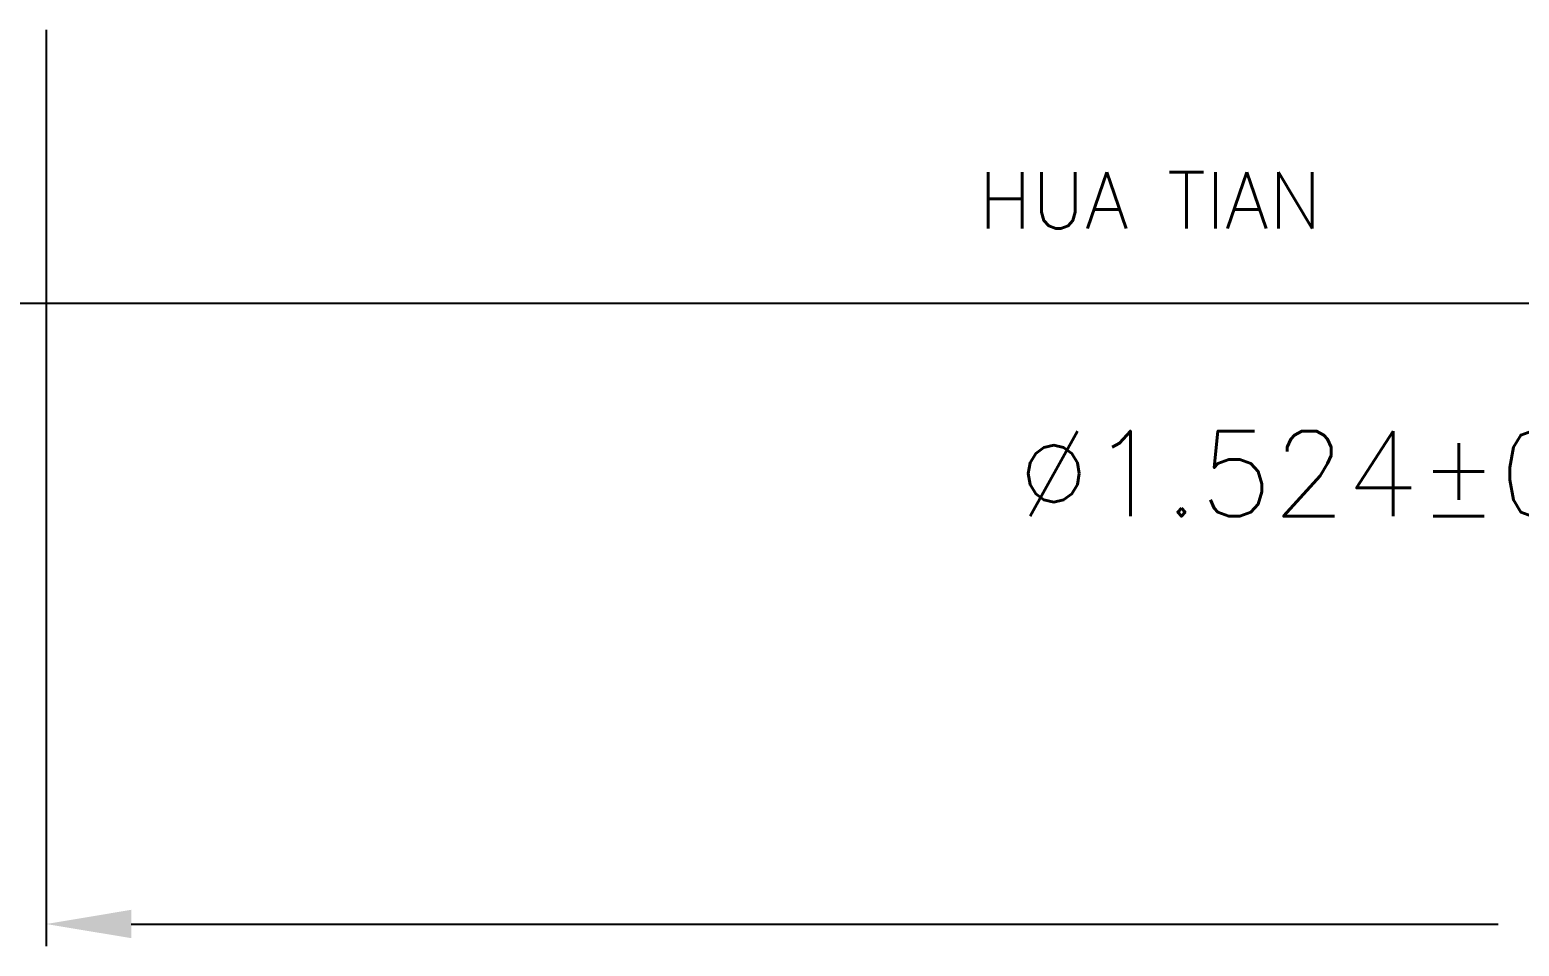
# Model space of a CAD drawing. Extents: x 580 to 695, y -153 to -2.
# Drawn here: x 607.63 to 627.75, y -89.98 to -77.59 of the extents above; entities that cross this region are included whole.
import ezdxf

# ---------------------------------------------------------------- set-up
doc = ezdxf.new("R2010")
doc.units = 0
doc.header["$LTSCALE"] = 5
doc.header["$MEASUREMENT"] = 0
doc.layers.add('1', color=7, linetype='CONTINUOUS')
doc.layers.add('1D', color=4, linetype='CONTINUOUS')
doc.styles.add('SIMPLEX', font='SIMPLEX')
doc.styles.get("Standard").update_dxf_attribs({"font": 'romans.shx', "bigfont": 'bigfont.shx'})

msp = doc.modelspace()

# ---------------------------------------------------------------- linework, layer by layer
at = {"layer": '1'}
msp.add_line((671.431, -81.295), (601.652, -81.295), dxfattribs=at)
at = {"layer": '1D'}
for p, q in [((607.852, -77.595), (607.852, -89.977)), ((609.002, -89.677), (627.468, -89.677))]:
    msp.add_line(p, q, dxfattribs=at)
msp.add_solid([(609.002, -89.485), (609.002, -89.868), (607.852, -89.677)], dxfattribs=at)

# ---------------------------------------------------------------- texts
at = {"layer": '1D', "insert": (622.768, -79.898, 0.02), "char_height": 0.762, "attachment_point": 5}
msp.add_mtext('{\\Fsimplex.shx|c136;HUA TIAN}', dxfattribs=at)
at = {"layer": '1D', "insert": (626.442, -83.592), "char_height": 1.15, "attachment_point": 5, "style": 'SIMPLEX'}
msp.add_mtext('%%C1.524±0.025', dxfattribs=at)

doc.saveas('drawing.dxf')
